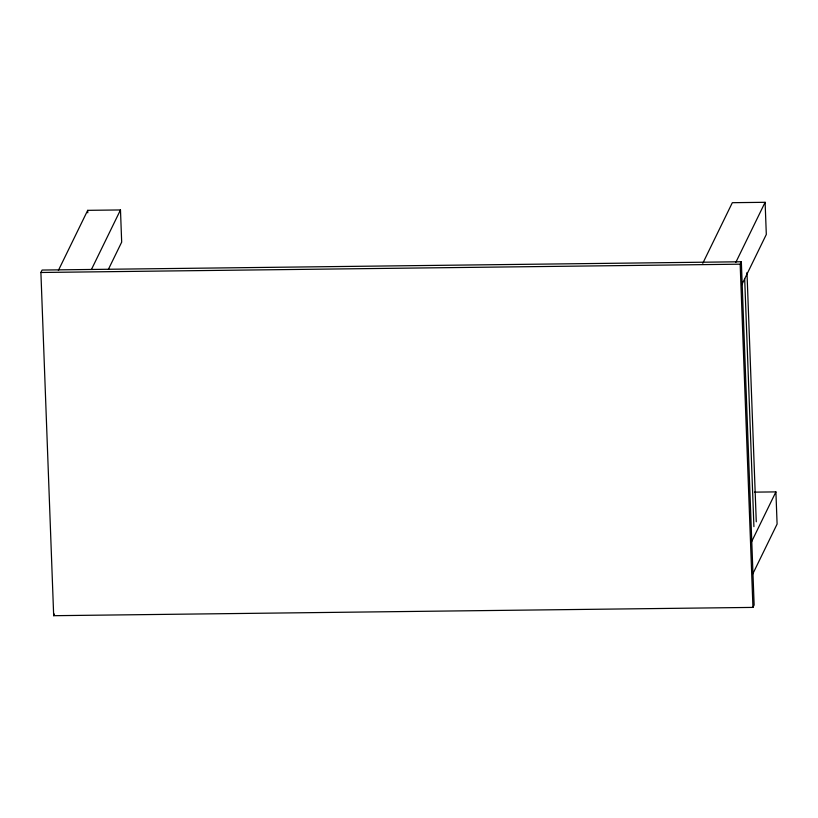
<?xml version="1.0" encoding="UTF-8"?>
<svg xmlns="http://www.w3.org/2000/svg" width="818" height="818" viewBox="0 0 818 818"><rect width="100%" height="100%" fill="white"/><g stroke="black" fill="none" stroke-linecap="round" stroke-linejoin="round"><path stroke-width="1.23" d="M40.9 272.486L42.086 270.052L741.343 261.76L754.135 604.983L752.949 607.406L53.681 615.698L40.9 272.486L740.167 264.183L741.343 261.76M58.385 270.441L87.7 210.338L120.481 209.95L121.677 242.128L108.405 269.347M91.473 269.419L120.481 209.95M53.681 615.698L54.469 614.083M702.774 263.304L732.335 202.69L765.116 202.302L766.313 234.469L741.773 284.797M735.801 262.404L765.116 202.302M751.353 542.211L775.904 491.894L754.472 492.139M752.764 573.97L777.1 524.072L775.904 491.894M746.987 272.537L756.272 521.792M744.677 278.662L753.91 526.639M740.167 264.183L752.949 607.406M87.7 210.338L87.792 212.813"/></g></svg>
